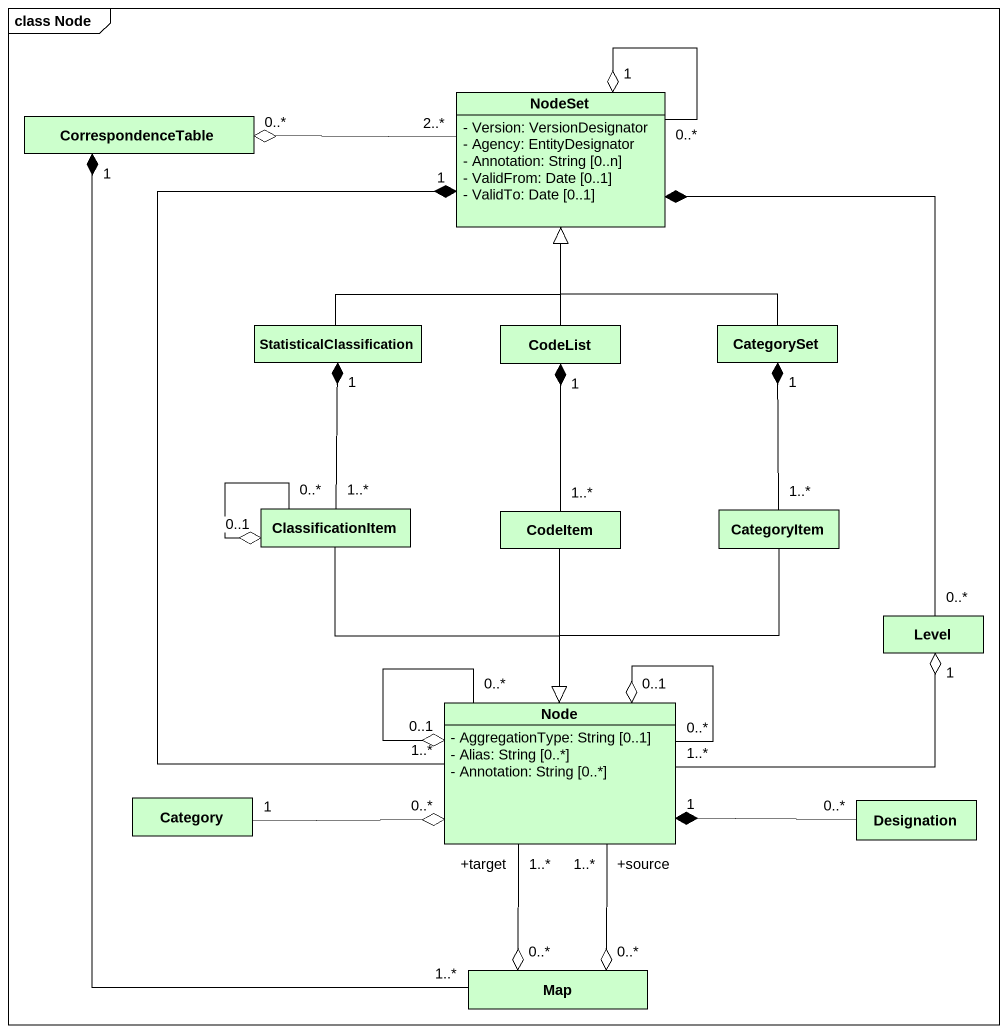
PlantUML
@startuml
mainframe class Node
hide circle
hide empty members
skinparam classAttributeIconSize 0
class CorrespondenceTable #CCFFCC
class NodeSet #CCFFCC {
  - Version: VersionDesignator
  - Agency: EntityDesignator
  - Annotation: String [0..n]
  - ValidFrom: Date [0..1]
  - ValidTo: Date [0..1]
}
class StatisticalClassification #CCFFCC
class CodeList #CCFFCC
class CategorySet #CCFFCC
class ClassificationItem #CCFFCC
class CodeItem #CCFFCC
class CategoryItem #CCFFCC
class Level #CCFFCC
class "Node" as Node_ #CCFFCC {
  - AggregationType: String [0..1]
  - Alias: String [0..*]
  - Annotation: String [0..*]
}
class Category #CCFFCC
class Designation #CCFFCC
class "Map" as Map_ #CCFFCC
NodeSet "2..*" -left-o "0..*" CorrespondenceTable
NodeSet "0..*" --o "1" NodeSet
StatisticalClassification -up-|> NodeSet
CodeList -up-|> NodeSet
CategorySet -up-|> NodeSet
ClassificationItem "1..*" -up-* "1" StatisticalClassification
ClassificationItem "0..*" --o "0..1" ClassificationItem
ClassificationItem --|> Node_
CodeItem "1..*" -up-* "1" CodeList
CodeItem --|> Node_
CategoryItem "1..*" -up-* "1" CategorySet
CategoryItem --|> Node_
Level "0..*" -up-* NodeSet
Node_ "1..*" -up-* "1" NodeSet
Node_ "1..*" -right-o "1" Level
Node_ "0..*" --o "0..1" Node_
Node_ "0..*" --o "0..1" Node_
Node_ "+source\n1..*" --o "0..*" Map_
Node_ "+target\n1..*" --o "0..*" Map_
Category "1" -right-o "0..*" Node_
Designation "0..*" -left-* "1" Node_
Map_ "1..*" -up-* "1" CorrespondenceTable
@enduml
